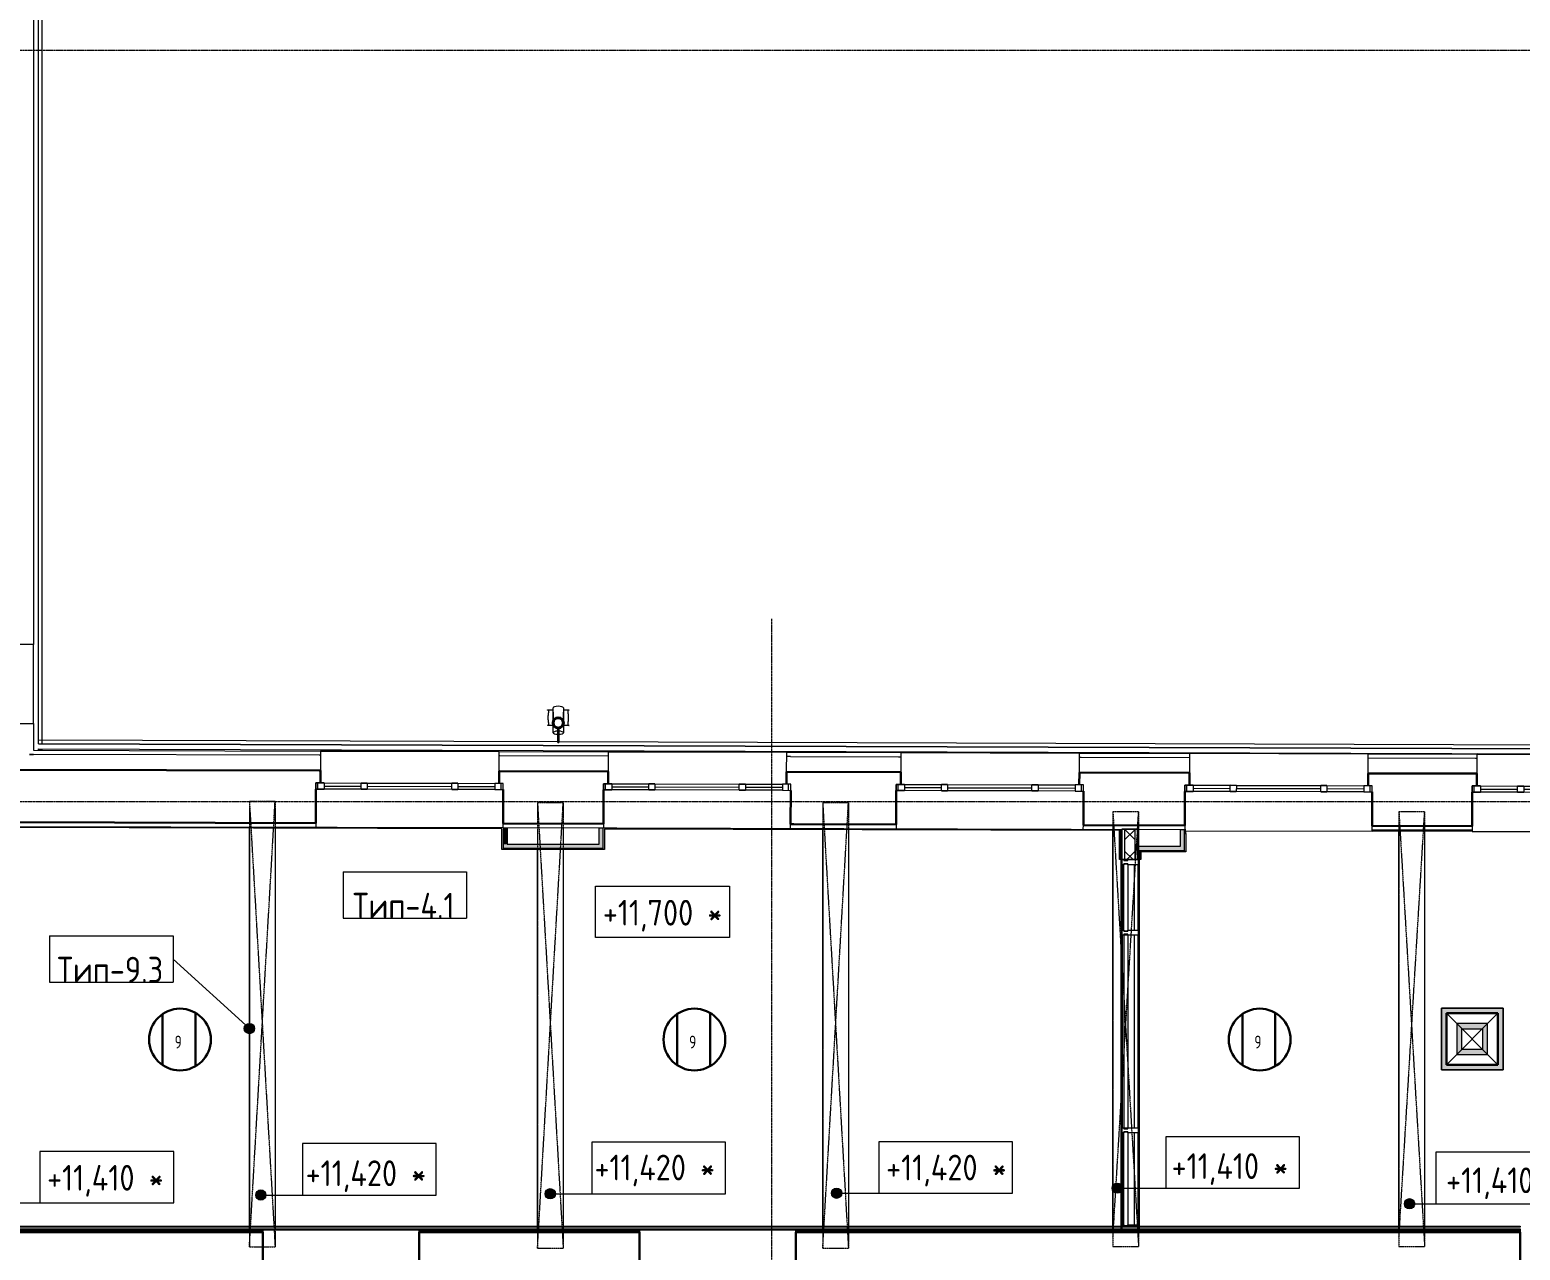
# Model space of a CAD drawing. Header units: millimetres. Extents: x -10438 to 68527, y -5058 to 44223.
# Drawn here: x 10839 to 25324, y 8583 to 20443 of the extents above; entities that cross this region are included whole.
import ezdxf

# ---------------------------------------------------------------- set-up
doc = ezdxf.new("R2010")
doc.units = ezdxf.units.MM
for name, pattern in [('ADSK_Линия сетки', [25, 20, -2.5, 0, -2.5]), ('ADSK_Штрих_ш3 п1_5', [4.5, 3, -1.5]), ('ADSK_Штрихпунктирная 2 точки_ш15 п1_5 п1_5 п1_5', [19.5, 15, -1.5, 0, -1.5, 0, -1.5])]:
    doc.linetypes.add(name, pattern=pattern)
for name, color, linetype, lineweight in [('_ Окна', 7, 'Continuous', 9), ('Аннотация', 7, 'Continuous', 20), ('Витраж', 7, 'Continuous', 9), ('Каркас', 7, 'Continuous', 18), ('Марки', 7, 'Continuous', 20), ('Обобщенные модели', 7, 'Continuous', 18), ('Окна', 7, 'Continuous', 9), ('Оси', 7, 'Continuous', 9), ('Отметки', 7, 'Continuous', 9), ('Панели витража', 7, 'Continuous', 9), ('Потолки', 7, 'Continuous', 9), ('Стены внутренние', 7, 'Continuous', 18), ('Стены наружные', 7, 'Continuous', 18), ('Стены несущие', 7, 'Continuous', 30), ('Стены отделка', 7, 'Continuous', 30), ('Стены штриховка', 7, 'Continuous', 9), ('Узлы', 7, 'Continuous', 18)]:
    doc.layers.add(name, color=color, linetype=linetype, lineweight=lineweight)
doc.layers.add('Линии', color=7, linetype='Continuous', lineweight=9, true_color=0x00a600)
doc.styles.add('GOST Common_2', font='GOST_Common.ttf', dxfattribs={"width": 0.9, "height": 250})
doc.styles.add('GOST Common_4', font='GOST_Common.ttf', dxfattribs={"width": 0.8, "height": 350})
doc.styles.add('GOST Common_B', font='', dxfattribs={"width": 0.9, "height": 250})
doc.styles.get('GOST Common_B').set_extended_font_data('GOST Common', bold=True)

# ---------------------------------------------------------------- blocks, each defined once
blk = doc.blocks.new('Системная панель - Стекло - 40мм-6453914-План потолков 3-го этажа')
at = {"layer": 'Панели витража', "lineweight": 18}
for p, q in [((-327.5, 0), (-327.5, 40)), ((-327.5, 40), (327.5, 40)), ((327.5, 0), (-327.5, 0)), ((327.5, 40), (327.5, 0))]:
    blk.add_line(p, q, dxfattribs=at)
blk = doc.blocks.new('Прямоугольный импост - Импост структурный с накладкой - 160мм-6453677-План потолков 3-го этажа')
at = {"layer": 'Витраж', "lineweight": 18}
for p, q in [((25, 17), (-25, 17)), ((-25, 17), (-25, 0)), ((-25, 0), (-15, 0)), ((-15, 0), (-15, -40)), ((15, 0), (25, 0)), ((15, -40), (15, 0)), ((25, 0), (25, 17)), ((-15, -40), (-25, -40)), ((-25, -40), (-25, -140)), ((-25, -140), (25, -140)), ((25, -40), (15, -40)), ((25, -140), (25, -40))]:
    blk.add_line(p, q, dxfattribs=at)
blk = doc.blocks.new('Системная панель - Стекло - 40мм-6453918-План потолков 3-го этажа')
at = {"layer": 'Панели витража', "lineweight": 18}
for p, q in [((-457.5, 0), (-457.5, 40)), ((-457.5, 40), (457.5, 40)), ((457.5, 0), (-457.5, 0)), ((457.5, 40), (457.5, 0))]:
    blk.add_line(p, q, dxfattribs=at)
blk = doc.blocks.new('Прямоугольный импост - Импост структурный с накладкой - 100мм-5753059-План потолков 3-го этажа')
at = {"layer": 'Витраж'}
for p, q in [((21454, 9724), (21454, 8829)), ((21571, 9724), (21571, 8829))]:
    blk.add_line(p, q, dxfattribs=at)
blk = doc.blocks.new('Прямоугольный импост - Импост структурный с накладкой - 160мм-6453686-План потолков 3-го этажа')
at = {"layer": 'Витраж', "lineweight": 18}
for p, q in [((0, 17), (-50, 17)), ((-50, 17), (-50, 0)), ((-50, 0), (-40, 0)), ((-40, 0), (-40, -40)), ((-10, 0), (0, 0)), ((-10, -40), (-10, 0)), ((0, 0), (0, 17)), ((-40, -40), (-50, -40)), ((-50, -40), (-50, -140)), ((-50, -140), (0, -140)), ((0, -40), (-10, -40)), ((0, -140), (0, -40))]:
    blk.add_line(p, q, dxfattribs=at)
blk = doc.blocks.new('Прямоугольный импост - Импост структурный с накладкой - 160мм-6453803-План потолков 3-го этажа')
at = {"layer": 'Витраж', "lineweight": 18}
for p, q in [((-50, 0), (-50, 17)), ((-50, 17), (0, 17)), ((-40, 0), (-50, 0)), ((-40, -40), (-40, 0)), ((0, 0), (-10, 0)), ((-10, 0), (-10, -40)), ((0, 17), (0, 0)), ((-50, -140), (-50, -40)), ((-50, -40), (-40, -40)), ((0, -140), (-50, -140)), ((-10, -40), (0, -40)), ((0, -40), (0, -140))]:
    blk.add_line(p, q, dxfattribs=at)
blk = doc.blocks.new('Прямоугольный импост - Импост структурный с накладкой - 100мм-5749401-План потолков 3-го этажа')
at = {"layer": 'Витраж'}
for p, q in [((21454, 12329), (21454, 11694)), ((21571, 12329), (21571, 11694))]:
    blk.add_line(p, q, dxfattribs=at)
blk = doc.blocks.new('Прямоугольный импост - Импост структурный с накладкой - 100мм-5753060-План потолков 3-го этажа')
at = {"layer": 'Витраж'}
for p, q in [((21454, 11644), (21454, 9774)), ((21511, 11644), (21471, 11644)), ((21471, 11644), (21471, 9774)), ((21511, 11644), (21511, 9774)), ((21571, 11644), (21571, 9774)), ((21471, 9774), (21511, 9774))]:
    blk.add_line(p, q, dxfattribs=at)
blk = doc.blocks.new('окно трехпол с фрамугой - 1800 и 1820х2300_h___нов_ ок15-V10-План потолков 3-го этажа')
at = {"layer": '_ Окна', "lineweight": 18}
for p, q in [((-910, 75), (-910, 135)), ((-910, 135), (-830, 135)), ((-830, 75), (-910, 75)), ((-830, 135), (-830, 75)), ((-470, 75), (-470, 135)), ((-470, 135), (-410, 135)), ((-410, 75), (-470, 75)), ((-410, 135), (-410, 75)), ((410, 75), (410, 135)), ((410, 135), (470, 135)), ((470, 75), (410, 75)), ((470, 135), (470, 75)), ((830, 135), (830, 75)), ((910, 135), (830, 135)), ((830, 75), (910, 75)), ((910, 75), (910, 135))]:
    blk.add_line(p, q, dxfattribs=at)
at = {"layer": '_ Окна'}
for p, q in [((-890, 75), (-890, 135)), ((-830, 105), (-470, 105)), ((-410, 105), (410, 105)), ((470, 105), (830, 105)), ((890, 75), (890, 135))]:
    blk.add_line(p, q, dxfattribs=at)
at = {"layer": 'Окна'}
for p, q in [((-910, 135), (-910, 75)), ((-830, 135), (-910, 135)), ((-910, 75), (-830, 75)), ((-830, 135), (-470, 135)), ((-470, 75), (-830, 75)), ((-410, 135), (-470, 135)), ((-470, 75), (-410, 75)), ((-410, 135), (410, 135)), ((410, 75), (-410, 75)), ((470, 135), (410, 135)), ((410, 75), (470, 75)), ((470, 135), (830, 135)), ((830, 75), (470, 75)), ((910, 135), (830, 135)), ((830, 75), (910, 75)), ((910, 75), (910, 135))]:
    blk.add_line(p, q, dxfattribs=at)
blk = doc.blocks.new('окно трехпол с фрамугой - 1800 и 1820х2300_h___нов_ ок15-V11-План потолков 3-го этажа')
at = {"layer": '_ Окна', "lineweight": 18}
for p, q in [((-910, 75), (-910, 135)), ((-910, 135), (-830, 135)), ((-830, 75), (-910, 75)), ((-830, 135), (-830, 75)), ((-470, 75), (-470, 135)), ((-470, 135), (-410, 135)), ((-410, 75), (-470, 75)), ((-410, 135), (-410, 75)), ((410, 75), (410, 135)), ((410, 135), (470, 135)), ((470, 75), (410, 75)), ((470, 135), (470, 75)), ((830, 135), (830, 75)), ((910, 135), (830, 135)), ((830, 75), (910, 75)), ((910, 75), (910, 135))]:
    blk.add_line(p, q, dxfattribs=at)
at = {"layer": '_ Окна'}
for p, q in [((-890, 75), (-890, 135)), ((-830, 105), (-470, 105)), ((-410, 105), (410, 105)), ((470, 105), (830, 105)), ((890, 75), (890, 135))]:
    blk.add_line(p, q, dxfattribs=at)
at = {"layer": 'Окна'}
for p, q in [((-910, 135), (-910, 75)), ((-830, 135), (-910, 135)), ((-910, 75), (-830, 75)), ((-830, 135), (-470, 135)), ((-470, 75), (-830, 75)), ((-410, 135), (-470, 135)), ((-470, 75), (-410, 75)), ((-410, 135), (410, 135)), ((410, 75), (-410, 75)), ((470, 135), (410, 135)), ((410, 75), (470, 75)), ((470, 135), (830, 135)), ((830, 75), (470, 75)), ((910, 135), (830, 135)), ((830, 75), (910, 75)), ((910, 75), (910, 135))]:
    blk.add_line(p, q, dxfattribs=at)
blk = doc.blocks.new('окно трехпол с фрамугой - 1800 и 1820х2300_h___нов_ ок15-V12-План потолков 3-го этажа')
at = {"layer": '_ Окна', "lineweight": 18}
for p, q in [((-910, 75), (-910, 135)), ((-910, 135), (-830, 135)), ((-830, 75), (-910, 75)), ((-830, 135), (-830, 75)), ((-470, 75), (-470, 135)), ((-470, 135), (-410, 135)), ((-410, 75), (-470, 75)), ((-410, 135), (-410, 75)), ((410, 75), (410, 135)), ((410, 135), (470, 135)), ((470, 75), (410, 75)), ((470, 135), (470, 75)), ((830, 135), (830, 75)), ((910, 135), (830, 135)), ((830, 75), (910, 75)), ((910, 75), (910, 135))]:
    blk.add_line(p, q, dxfattribs=at)
at = {"layer": '_ Окна'}
for p, q in [((-890, 75), (-890, 135)), ((-830, 105), (-470, 105)), ((-410, 105), (410, 105)), ((470, 105), (830, 105)), ((890, 75), (890, 135))]:
    blk.add_line(p, q, dxfattribs=at)
at = {"layer": 'Окна'}
for p, q in [((-910, 135), (-910, 75)), ((-830, 135), (-910, 135)), ((-910, 75), (-830, 75)), ((-830, 135), (-470, 135)), ((-470, 75), (-830, 75)), ((-410, 135), (-470, 135)), ((-470, 75), (-410, 75)), ((-410, 135), (410, 135)), ((410, 75), (-410, 75)), ((470, 135), (410, 135)), ((410, 75), (470, 75)), ((470, 135), (830, 135)), ((830, 75), (470, 75)), ((910, 135), (830, 135)), ((830, 75), (910, 75)), ((910, 75), (910, 135))]:
    blk.add_line(p, q, dxfattribs=at)
blk = doc.blocks.new('Водосток - Тип 1 _карниз больше 490мм_-V17-План потолков 3-го этажа')
at = {"layer": 'Обобщенные модели', "lineweight": 9}
h = blk.add_hatch(dxfattribs=at)
h.set_pattern_fill('FP_42', color=256, style=0, pattern_type=2)
h.set_pattern_definition([(45, (-15850, -13548.13), (-106.066, 106.066), [])])
h.paths.add_polyline_path([(125, 110), (147, 115), (164, 129), (174, 149), (173, 172), (164, 191), (145, 206), (125, 210), (103, 205), (86, 191), (76, 170), (77, 148), (86, 129), (103, 115), (118, 112)])
at = {"layer": 'Обобщенные модели'}
for p, q in [((75, 185), (75, 306)), ((75, 264), (75, 306)), ((175, 306), (175, 184)), ((175, 306), (175, 264)), ((19, 285), (25, 285)), ((75, 173), (75, 183)), ((75, 64), (75, 147)), ((175, 177), (175, 173)), ((175, 177), (175, 173)), ((175, 147), (175, 64)), ((225, 285), (231, 285)), ((25, 135), (19, 135)), ((75, 64), (75, 106)), ((120, -30), (120, 109)), ((130, 109), (130, -30)), ((175, 106), (175, 64)), ((231, 135), (225, 135)), ((120, -30), (130, -30))]:
    blk.add_line(p, q, dxfattribs=at)
at = {"layer": 'Обобщенные модели', "flags": 128}
for points in [[(75, 264), (75, 258), (75, 252), (75, 247), (75, 242), (75, 236), (75, 231), (75, 226), (75, 221), (75, 216), (75, 212), (75, 207), (75, 203), (75, 199), (75, 195), (75, 191), (75, 188), (75, 184), (75, 181), (75, 178), (75, 175), (75, 173)], [(75, 191), (75, 192), (75, 195), (75, 197), (75, 199), (75, 202), (75, 203), (75, 205), (75, 206), (75, 208), (75, 209), (75, 209), (75, 210), (75, 210)], [(75, 173), (75, 175), (75, 179), (75, 182)], [(75, 106), (75, 112), (75, 118), (75, 123), (75, 128), (75, 134), (75, 139), (75, 144), (75, 147)], [(175, 173), (175, 174), (175, 177), (175, 180), (175, 183), (175, 186), (175, 190), (175, 193), (175, 197), (175, 201), (175, 205), (175, 210), (175, 214), (175, 219), (175, 224), (175, 229), (175, 234), (175, 239), (175, 245), (175, 250), (175, 256), (175, 261), (175, 264)], [(175, 210), (175, 210), (175, 209), (175, 208), (175, 207), (175, 206), (175, 204), (175, 202), (175, 200), (175, 198), (175, 196), (175, 193), (175, 190)], [(175, 146), (175, 141), (175, 136), (175, 131), (175, 125), (175, 120), (175, 114), (175, 109), (175, 106)]]:
    blk.add_lwpolyline(points, dxfattribs=at)
at = {"layer": 'Обобщенные модели'}
for start, end in [(90, 270), (270, 90)]:
    blk.add_arc((125, 160), 52, start, end, dxfattribs=at)
at = {"layer": 'Обобщенные модели', "lineweight": 40}
for start, end in [(90, 270), (270, 90)]:
    blk.add_arc((125, 160), 50, start, end, dxfattribs=at)
at = {"layer": 'Обобщенные модели'}
for centre, major_axis, start_param, end_param in [((125, 306), (-50, 0), 4.712389, 6.283185), ((125, 306), (-50, 0), 4.712389, 6.283185), ((125, 306), (-50, 0), 3.141593, 4.712389), ((125, 306), (-50, 0), 3.141593, 4.712389), ((125, 64), (50, 0), 1.668501, 4.614684), ((125, 64), (50, 0), 1.668501, 4.614684), ((125, 64), (50, 0), 4.805661, 7.758507), ((125, 64), (50, 0), 4.805661, 7.758507)]:
    blk.add_ellipse(centre, major_axis=major_axis, ratio=0.309017, start_param=start_param, end_param=end_param, dxfattribs=at)
for points, knots in [([(19, 135), (21, 135), (25, 136), (29, 139), (31, 142), (32, 145), (32, 147), (32, 149), (32, 152), (32, 154), (32, 156), (32, 159), (32, 161), (31, 164), (31, 167), (31, 170), (30, 173), (30, 176), (29, 179), (29, 182), (29, 186), (28, 190), (28, 196), (27, 205), (27, 215), (28, 224), (28, 230), (29, 234), (29, 238), (29, 241), (30, 244), (30, 247), (31, 250), (31, 253), (31, 256), (32, 259), (32, 261), (32, 264), (32, 266), (32, 268), (32, 271), (32, 273), (32, 275), (31, 278), (29, 281), (25, 284), (21, 285), (19, 285)], [-1, -1, -1, -1, -0.941176, -0.882353, -0.852941, -0.823529, -0.808824, -0.794118, -0.779412, -0.764706, -0.75, -0.735294, -0.720588, -0.705882, -0.691176, -0.676471, -0.661765, -0.647059, -0.632353, -0.617647, -0.602941, -0.588235, -0.558824, -0.529412, -0.470588, -0.441176, -0.411765, -0.397059, -0.382353, -0.367647, -0.352941, -0.338235, -0.323529, -0.308824, -0.294118, -0.279412, -0.264706, -0.25, -0.235294, -0.220588, -0.205882, -0.191176, -0.176471, -0.147059, -0.117647, -0.058824, 0, 0, 0, 0]), ([(19, 285), (22, 285), (29, 285), (39, 285), (48, 285), (56, 285), (61, 285), (65, 285), (68, 285), (71, 285), (73, 285), (74, 285)], [-1, -1, -1, -1, -0.875, -0.75, -0.625, -0.5625, -0.5, -0.46875, -0.4375, -0.40625, -0.375, -0.375, -0.375, -0.375]), ([(175, 285), (175, 285), (176, 285), (179, 285), (182, 285), (185, 285), (189, 285), (194, 285), (202, 285), (211, 285), (221, 285), (228, 285), (231, 285)], [-0.6351853, -0.6351853, -0.6351853, -0.6351853, -0.625, -0.59375, -0.5625, -0.53125, -0.5, -0.4375, -0.375, -0.25, -0.125, 0, 0, 0, 0]), ([(231, 285), (229, 285), (225, 284), (221, 281), (219, 278), (218, 275), (218, 273), (218, 271), (218, 268), (218, 266), (218, 264), (218, 261), (218, 259), (219, 256), (219, 253), (219, 250), (220, 247), (220, 244), (221, 241), (221, 238), (221, 234), (222, 230), (222, 224), (223, 215), (223, 205), (222, 196), (222, 190), (221, 186), (221, 182), (221, 179), (220, 176), (220, 173), (219, 170), (219, 167), (219, 164), (218, 161), (218, 159), (218, 156), (218, 154), (218, 152), (218, 149), (218, 147), (218, 145), (219, 142), (221, 139), (225, 136), (229, 135), (231, 135)], [-1, -1, -1, -1, -0.941176, -0.882353, -0.852941, -0.823529, -0.808824, -0.794118, -0.779412, -0.764706, -0.75, -0.735294, -0.720588, -0.705882, -0.691176, -0.676471, -0.661765, -0.647059, -0.632353, -0.617647, -0.602941, -0.588235, -0.558824, -0.529412, -0.470588, -0.441176, -0.411765, -0.397059, -0.382353, -0.367647, -0.352941, -0.338235, -0.323529, -0.308824, -0.294118, -0.279412, -0.264706, -0.25, -0.235294, -0.220588, -0.205882, -0.191176, -0.176471, -0.147059, -0.117647, -0.058824, 0, 0, 0, 0]), ([(74, 135), (73, 135), (71, 135), (68, 135), (65, 135), (61, 135), (56, 135), (48, 135), (39, 135), (29, 135), (22, 135), (19, 135)], [-0.625, -0.625, -0.625, -0.625, -0.59375, -0.5625, -0.53125, -0.5, -0.4375, -0.375, -0.25, -0.125, 0, 0, 0, 0]), ([(231, 135), (228, 135), (221, 135), (211, 135), (202, 135), (194, 135), (189, 135), (185, 135), (182, 135), (179, 135), (176, 135), (175, 135), (175, 135)], [-1, -1, -1, -1, -0.875, -0.75, -0.625, -0.5625, -0.5, -0.46875, -0.4375, -0.40625, -0.375, -0.3648147, -0.3648147, -0.3648147, -0.3648147])]:
    blk.add_open_spline(points, degree=3, knots=knots, dxfattribs=at)
blk = doc.blocks.new('Высотные отметки - Рамка-12095-План потолков 3-го этажа')
at = {"layer": 'Аннотация'}
for p, q in [((-6.5, 0), (-6.5, 5)), ((-6.5, 5), (6.5, 5)), ((6.5, 5), (6.5, 0)), ((6.5, 0), (-6.5, 0))]:
    blk.add_line(p, q, dxfattribs=at)
blk = doc.blocks.new('ADSK_Марка_Потолок - ADSK_Марка и Смещение от уровня-155896-План потолков 3-го этажа')
at = {"layer": 'Марки'}
for p, q in [((-6, 4.5), (-6, 0)), ((-6, 4.5), (6, 4.5)), ((6, 4.5), (6, 0)), ((-6, 0), (6, 0))]:
    blk.add_line(p, q, dxfattribs=at)

msp = doc.modelspace()

# ---------------------------------------------------------------- hatches: boundary and pattern name
at = {"layer": 'Марки'}
h = msp.add_hatch(color=256, dxfattribs=at)
edge = h.paths.add_edge_path()
edge.add_arc((12973.248, 10737.035), 50, 0, 360)
at = {"layer": 'Отметки'}
h = msp.add_hatch(color=256, dxfattribs=at)
edge = h.paths.add_edge_path()
edge.add_arc((13084.476, 9119.641), 50, 0, 360)
h = msp.add_hatch(color=256, dxfattribs=at)
edge = h.paths.add_edge_path()
edge.add_arc((15897.302, 9131.871), 50, 0, 360)
h = msp.add_hatch(color=256, dxfattribs=at)
edge = h.paths.add_edge_path()
edge.add_arc((18680.673, 9136.686), 50, 0, 360)
h = msp.add_hatch(color=256, dxfattribs=at)
edge = h.paths.add_edge_path()
edge.add_arc((21407.137, 9186.125), 50, 0, 360)
h = msp.add_hatch(color=256, dxfattribs=at)
edge = h.paths.add_edge_path()
edge.add_arc((24248.935, 9034.506), 50, 0, 360)
at = {"layer": 'Стены внутренние'}
for points in [[(15478.002, 12528.238), (15478.002, 12687.896), (15438.002, 12687.896), (15438.002, 12528.238)], [(16412.989, 12488.238), (16412.798, 12687.134), (16372.989, 12687.134), (16372.989, 12488.238)], [(22062.983, 12468.238), (22062.787, 12672.261), (22022.983, 12672.257), (22022.983, 12468.238)], [(15572.848, 12488.238), (16372.989, 12488.238), (16372.989, 12528.238), (15438.002, 12528.238), (15438.002, 12488.238)], [(21615.383, 12468.238), (22022.983, 12468.238), (22022.983, 12508.238), (21604.376, 12508.238), (21604.376, 12468.238), (21611.376, 12468.238)]]:
    msp.add_hatch(color=256, dxfattribs=at).paths.add_polyline_path(points)
at = {"layer": 'Стены внутренние', "lineweight": 9}
h = msp.add_hatch(dxfattribs=at)
h.set_pattern_fill('FP_3', color=256, style=0, pattern_type=2)
h.set_pattern_definition([(45, (0, 0), (-106.066, 106.066), []), (135, (0, 0), (-106.066, -106.066), [])])
h.paths.add_polyline_path([(21511.376, 12379.027), (21579.376, 12379.027), (21579.376, 12673.533), (21479.376, 12673.797), (21479.376, 12379.027)])
at = {"layer": 'Узлы', "true_color": 0x939393}
h = msp.add_hatch(color=252, dxfattribs=at)
h.paths.add_polyline_path([(24607.603, 10335.258), (25157.603, 10335.258), (25157.603, 10935.258), (24557.603, 10935.258), (24557.603, 10335.258)])
h.paths.add_polyline_path([(24968.395, 10385.258), (24607.603, 10385.258), (24607.603, 10885.258), (25107.603, 10885.258), (25107.603, 10385.258)])
h.paths.add_polyline_path([(24957.603, 10485.258), (25007.603, 10485.258), (25007.603, 10785.258), (24707.603, 10785.258), (24707.603, 10485.258), (24757.603, 10485.258)])
h.paths.add_polyline_path([(24957.603, 10535.258), (24757.603, 10535.258), (24757.603, 10735.258), (24957.603, 10735.258)])

# ---------------------------------------------------------------- linework, layer by layer
at = {"layer": 'Каркас', "color": 8, "linetype": 'ADSK_Штрих_ш3 п1_5', "lineweight": 9, "true_color": 0x808080}
for p, q in [((12973.248, 12684.19), (12973.248, 8818.238)), ((13223.248, 12683.532), (13223.248, 8818.238)), ((15773.248, 12688.819), (15773.248, 12528.238)), ((16023.248, 12688.161), (16023.248, 12528.238)), ((18545.383, 12669.521), (18545.383, 8818.238)), ((18795.383, 12668.863), (18795.383, 8818.238)), ((21365.383, 12662.097), (21365.383, 8818.238)), ((21615.383, 12673.439), (21615.383, 12508.238)), ((24145.383, 12654.778), (24145.383, 8818.238)), ((24395.383, 12654.12), (24395.383, 8818.238)), ((15773.248, 12476.238), (15773.248, 8818.238)), ((16023.248, 12476.238), (16023.248, 8818.238)), ((12973.248, 8808.238), (12973.248, 8790.179)), ((13223.248, 8808.238), (13223.248, 8790.238)), ((15773.248, 8808.238), (15773.248, 8790.238)), ((16023.248, 8808.238), (16023.248, 8790.238)), ((18545.383, 8808.238), (18545.383, 8790.012)), ((18795.383, 8808.238), (18795.383, 8790.238)), ((21365.383, 8808.238), (21365.383, 8790.238)), ((24145.383, 8808.238), (24145.383, 8790.238)), ((24395.383, 8808.238), (24395.383, 8790.238))]:
    msp.add_line(p, q, dxfattribs=at)
at = {"layer": 'Линии', "color": 7, "linetype": 'ADSK_Штрихпунктирная 2 точки_ш15 п1_5 п1_5 п1_5'}
for p, q in [((12973.248, 12945), (13223.248, 8615.209)), ((12973.248, 8615.209), (13223.248, 12945)), ((13223.248, 12945), (12973.248, 12945)), ((12973.248, 12945), (12973.248, 8615.209)), ((13223.248, 12945), (13223.248, 8615.209)), ((15773.248, 12931.358), (16023.248, 8601.567)), ((15773.248, 8601.567), (16023.248, 12931.358)), ((16023.248, 12931.358), (15773.248, 12931.358)), ((15773.248, 12931.358), (15773.248, 8601.567)), ((16023.248, 12931.358), (16023.248, 8601.567)), ((18545.383, 12931.358), (18795.383, 8601.567)), ((18545.383, 8601.567), (18795.383, 12931.358)), ((18795.383, 12931.358), (18545.383, 12931.358)), ((18545.383, 12931.358), (18545.383, 8601.567)), ((18795.383, 12931.358), (18795.383, 8601.567)), ((21365.383, 12841.894), (21615.017, 8617.642)), ((21615.383, 12841.894), (21365.383, 12841.894)), ((21365.383, 12841.894), (21365.383, 8617.642)), ((21365.837, 8709.422), (21615.383, 12841.894)), ((21615.383, 12841.894), (21615.383, 8617.642)), ((24145.383, 12841.894), (24395.017, 8617.642)), ((24395.383, 12841.894), (24145.383, 12841.894)), ((24145.383, 12841.894), (24145.383, 8617.642)), ((24145.837, 8709.422), (24395.383, 12841.894)), ((24395.383, 12841.894), (24395.383, 8617.642)), ((12973.248, 8615.209), (13223.248, 8615.209)), ((15773.248, 8601.567), (16023.248, 8601.567)), ((18545.383, 8601.567), (18795.383, 8601.567)), ((21365.383, 8617.642), (21615.383, 8617.642)), ((24145.383, 8617.642), (24395.383, 8617.642))]:
    msp.add_line(p, q, dxfattribs=at)
at = {"layer": 'Линии', "color": 5, "lineweight": 30, "true_color": 0x0000ff}
for p, q in [((12130.003, 10878.945), (12130.003, 10382.564)), ((12450.003, 10371.802), (12450.003, 10889.706)), ((17130.003, 10878.945), (17130.003, 10382.564)), ((17450.003, 10371.802), (17450.003, 10889.706)), ((22623.786, 10878.945), (22623.786, 10382.564)), ((22943.786, 10371.802), (22943.786, 10889.706)), ((25107.603, 10885.258), (24607.603, 10885.258)), ((24607.603, 10885.258), (24607.603, 10385.258)), ((25107.603, 10385.258), (25107.603, 10885.258)), ((24607.603, 10385.258), (25107.603, 10385.258))]:
    msp.add_line(p, q, dxfattribs=at)
at = {"layer": 'Линии', "color": 7, "lineweight": 18}
for p, q in [((24557.603, 10935.258), (25157.603, 10935.258)), ((24557.603, 10335.258), (24557.603, 10935.258)), ((24607.603, 10885.258), (25107.603, 10385.258)), ((25107.603, 10885.258), (24607.603, 10385.258)), ((25157.603, 10935.258), (25157.603, 10335.258)), ((25157.603, 10335.258), (24557.603, 10335.258))]:
    msp.add_line(p, q, dxfattribs=at)
at = {"layer": 'Линии', "color": 7}
for p, q in [((25157.603, 10935.258), (24557.603, 10935.258)), ((24557.603, 10935.258), (24557.603, 10335.258)), ((24607.603, 10385.258), (24607.603, 10885.258)), ((24607.603, 10885.258), (25107.603, 10885.258)), ((25107.603, 10885.258), (25107.603, 10385.258)), ((25157.603, 10335.258), (25157.603, 10935.258)), ((24707.603, 10785.258), (24707.603, 10485.258)), ((25007.603, 10785.258), (24707.603, 10785.258)), ((24757.603, 10735.258), (24957.603, 10735.258)), ((24757.603, 10535.258), (24757.603, 10735.258)), ((24957.603, 10735.258), (24957.603, 10535.258)), ((25007.603, 10485.258), (25007.603, 10785.258)), ((24707.603, 10485.258), (25007.603, 10485.258)), ((24957.603, 10535.258), (24757.603, 10535.258)), ((24557.603, 10335.258), (25157.603, 10335.258)), ((25107.603, 10385.258), (24607.603, 10385.258))]:
    msp.add_line(p, q, dxfattribs=at)
at = {"layer": 'Линии', "color": 5, "lineweight": 30, "true_color": 0x0000ff}
for centre in [(12298.531, 10630.754), (17298.531, 10630.754), (22792.313, 10630.754)]:
    msp.add_circle(centre, 300, dxfattribs=at)
at = {"layer": 'Марки'}
msp.add_line((12973.248, 10737.035), (12230.713, 11412.576), dxfattribs=at)
msp.add_circle((12973.248, 10737.035), 50, dxfattribs=at)
at = {"layer": 'Оси', "linetype": 'ADSK_Линия сетки'}
for p, q in [((-9638.275, 20245), (56004.853, 20245)), ((18049.565, -4258.205), (18049.565, 14717.605)), ((-9638.275, 12945), (56004.853, 12945))]:
    msp.add_line(p, q, dxfattribs=at)
at = {"layer": 'Отметки', "lineweight": 20}
for p, q in [((15897.302, 9131.871), (16482.227, 9131.871)), ((16482.227, 9131.871), (16951.386, 9131.871)), ((18680.673, 9136.686), (19322.678, 9136.686)), ((19322.678, 9136.686), (19741.239, 9136.686)), ((21407.137, 9186.125), (22270.75, 9186.125)), ((22270.75, 9186.125), (22530.363, 9186.125)), ((10271.394, 9044.099), (11014.736, 9044.099)), ((11014.736, 9044.099), (11587.476, 9044.099)), ((13084.476, 9119.641), (13681.587, 9119.641)), ((13681.587, 9119.641), (14138.56, 9119.641)), ((24248.935, 9034.506), (24662.197, 9034.506)), ((24662.197, 9034.506), (25154.933, 9034.506))]:
    msp.add_line(p, q, dxfattribs=at)
at = {"layer": 'Отметки'}
for centre in [(13084.476, 9119.641), (15897.302, 9131.871), (18680.673, 9136.686), (21407.137, 9186.125), (24248.935, 9034.506)]:
    msp.add_circle(centre, 50, dxfattribs=at)
at = {"layer": 'Потолки'}
for p, q in [((12973.248, 8818.238), (12973.248, 12684.19)), ((13223.248, 12683.532), (13223.248, 8818.238)), ((18545.383, 8818.238), (18545.383, 12669.521)), ((18795.383, 12668.863), (18795.383, 8818.238)), ((21365.383, 8818.238), (21365.383, 12662.097)), ((21611.376, 12671.028), (21615.383, 12671.028)), ((21615.383, 12671.028), (21615.383, 12508.238)), ((24145.383, 8818.238), (24145.383, 12654.778)), ((24395.383, 12654.12), (24395.383, 8818.238)), ((15773.248, 8818.238), (15773.248, 12476.238)), ((16023.248, 12476.238), (16023.248, 8818.238)), ((12973.248, 8790.179), (12973.248, 8808.238)), ((13223.248, 8808.238), (13223.248, 8790.238)), ((15773.248, 8790.238), (15773.248, 8808.238)), ((16023.248, 8808.238), (16023.248, 8790.238)), ((18545.383, 8790.012), (18545.383, 8808.238)), ((18795.383, 8808.238), (18795.383, 8790.238)), ((21365.383, 8790.238), (21365.383, 8808.238)), ((24145.383, 8790.238), (24145.383, 8808.238)), ((24395.383, 8808.238), (24395.383, 8790.238))]:
    msp.add_line(p, q, dxfattribs=at)
at = {"layer": 'Стены внутренние'}
for p, q in [((21604.376, 12671.028), (21611.376, 12671.028)), ((21611.376, 12508.238), (21611.376, 12671.028)), ((22064.086, 12672.257), (22074.983, 12672.229)), ((21611.376, 11694.027), (21611.376, 12329.027)), ((21611.376, 9774.027), (21611.376, 11644.027)), ((21611.376, 8829.027), (21611.376, 9724.027))]:
    msp.add_line(p, q, dxfattribs=at)
at = {"layer": 'Стены наружные'}
for p, q in [((10960, 13505.467), (10960, 20867.525)), ((10925, 13505.585), (10925, 20832.525)), ((10875, 13701), (10875, 14471)), ((15970.19, 13523.611), (10925, 13540.724)), ((10925, 13505.724), (29812.197, 13441.66)), ((37851.748, 13414.45), (10925, 13505.585)), ((37816.932, 13449.509), (15979.83, 13523.579)), ((10925, 13441.585), (10925, 13455.585)), ((10925, 13455.585), (28213.808, 13397.07)), ((10960, 13442.039), (10925, 13442.039)), ((10960, 13442.039), (10960, 13455.531)), ((15400.06, 13429.804), (13665.066, 13434.371)), ((13665.105, 13435.371), (13665.102, 13434.371)), ((13665.102, 13434.371), (15400.06, 13429.804)), ((15400.063, 13430.804), (13665.105, 13435.371)), ((15400.063, 13430.804), (15400.06, 13429.804)), ((18195.047, 13422.446), (16460.053, 13427.013)), ((16463.911, 13428.003), (16463.908, 13427.003)), ((16463.908, 13427.003), (18195.047, 13422.445)), ((18195.655, 13423.444), (16463.911, 13428.003)), ((18195.655, 13423.444), (18195.652, 13422.444)), ((19305.046, 13420.523), (19305.044, 13419.523)), ((21040.038, 13414.956), (19305.044, 13419.523)), ((19305.044, 13419.523), (21040.038, 13414.956)), ((21040.04, 13415.956), (19305.046, 13420.523)), ((21040.04, 13415.956), (21040.038, 13414.956)), ((22110.037, 13413.139), (22110.034, 13412.139)), ((23845.03, 13408.571), (22110.037, 13413.139)), ((23846.028, 13407.569), (22111.034, 13412.136)), ((22111.034, 13412.136), (23845.028, 13407.571)), ((23845.03, 13408.571), (23845.028, 13407.571)), ((26639.018, 13400.216), (24904.024, 13404.783)), ((24905.027, 13405.781), (24905.024, 13404.781)), ((24905.024, 13404.781), (26639.018, 13400.216)), ((26640.021, 13401.213), (24905.027, 13405.781)), ((22074.983, 12632.228), (22074.983, 12660.229)), ((22074.983, 12660.229), (23884.048, 12655.466)), ((24857.045, 12652.904), (26665.973, 12648.142)), ((21442.376, 12379.027), (21442.376, 8818.238)), ((21623.376, 8818.238), (21623.376, 12379.027)), ((21442.376, 8808.279), (21442.376, 8790.475)), ((21454.376, 8790.475), (21442.376, 8790.475)), ((21623.376, 8790.475), (21611.376, 8790.475)), ((21623.376, 8790.475), (21623.376, 8808.238))]:
    msp.add_line(p, q, dxfattribs=at)
at = {"layer": 'Стены несущие'}
for p, q in [((10685, 13252.216), (13650.566, 13244.409)), ((13650.566, 13244.409), (10685, 13252.216)), ((13650.566, 13244.409), (13664.566, 13244.372)), ((13664.566, 13244.372), (13664.25, 13124.372)), ((15399.244, 13119.805), (15399.56, 13239.804)), ((15399.56, 13239.804), (15405.56, 13239.789)), ((16459.553, 13237.014), (15405.56, 13239.789)), ((16459.553, 13237.014), (16459.237, 13117.014)), ((18194.231, 13112.447), (18194.547, 13232.446)), ((19304.543, 13229.524), (18194.547, 13232.446)), ((19304.543, 13229.524), (19304.227, 13109.524)), ((21039.221, 13104.957), (21039.537, 13224.956)), ((22110.534, 13222.137), (21039.537, 13224.956)), ((22110.534, 13222.137), (22110.218, 13102.137)), ((23845.212, 13097.57), (23845.528, 13217.569)), ((24903.524, 13214.784), (23845.528, 13217.569)), ((24903.524, 13214.784), (24903.208, 13094.784)), ((13619.092, 13064.491), (13618.224, 12734.492)), ((15438.217, 12729.701), (15439.086, 13059.7)), ((16414.08, 13057.133), (16413.211, 12727.134)), ((18233.204, 12722.343), (18234.073, 13052.342)), ((19259.07, 13049.643), (19258.201, 12719.644)), ((21078.195, 12714.853), (21079.063, 13044.852)), ((22065.06, 13042.256), (22064.191, 12712.257)), ((23884.185, 12707.466), (23885.054, 13037.465)), ((24858.05, 13034.903), (24857.182, 12704.904)), ((13618.224, 12734.492), (10685, 12742.214)), ((10685, 12742.214), (13618.224, 12734.492)), ((16413.211, 12727.134), (15438.217, 12729.701)), ((15438.217, 12729.701), (16413.211, 12727.134)), ((18264.204, 12722.261), (18233.204, 12722.343)), ((19258.201, 12719.644), (18264.204, 12722.261)), ((18264.204, 12722.261), (19258.201, 12719.644)), ((22064.191, 12712.257), (21078.195, 12714.853)), ((21078.195, 12714.853), (22064.191, 12712.257)), ((24857.182, 12704.904), (23884.185, 12707.466)), ((23884.185, 12707.466), (24857.182, 12704.904)), ((13103, 8758.238), (7540.924, 8758.238)), ((13103, 8758.238), (13103, 8318.238)), ((14623, 8318.238), (14623, 8758.238)), ((14623, 8758.238), (16764, 8758.238)), ((16764, 8758.238), (16764, 8318.238)), ((18284, 8318.238), (18284, 8758.238)), ((18284, 8758.238), (25324, 8758.238)), ((25324, 8758.238), (25324, 8318.238))]:
    msp.add_line(p, q, dxfattribs=at)
at = {"layer": 'Стены отделка', "lineweight": 9}
for p, q in [((10875, 20782.525), (10875, 14471)), ((10875, 14471), (10685, 14471)), ((10685, 13701), (10875, 13701)), ((10875, 13701), (10875, 13441.716)), ((10875, 13401.822), (10835, 13401.822)), ((10835, 13401.822), (10875, 13401.716)), ((10875, 13441.716), (13665.066, 13434.371)), ((13664.961, 13394.371), (13650.961, 13394.408)), ((13665.066, 13434.371), (13664.566, 13244.372)), ((15399.56, 13239.804), (15399.955, 13389.804)), ((15399.955, 13389.804), (15400.06, 13429.804)), ((15399.955, 13389.804), (15405.955, 13389.788)), ((15400.06, 13429.804), (16460.053, 13427.013)), ((16459.948, 13387.013), (16459.553, 13237.014)), ((16460.053, 13427.013), (16459.948, 13387.013)), ((18194.547, 13232.446), (18195.047, 13422.446)), ((18230.942, 13382.351), (18194.942, 13382.446)), ((18195.047, 13422.446), (18231.047, 13422.351)), ((18231.047, 13422.351), (19305.044, 13419.523)), ((19280.938, 13379.587), (19304.938, 13379.524)), ((19304.938, 13379.524), (19304.543, 13229.524)), ((19305.044, 13419.523), (19304.938, 13379.524)), ((21039.537, 13224.956), (21039.932, 13374.956)), ((21039.932, 13374.956), (21040.038, 13414.956)), ((21039.932, 13374.956), (21055.932, 13374.914)), ((21040.038, 13414.956), (22111.034, 13412.136)), ((22105.929, 13372.15), (22110.929, 13372.136)), ((22110.929, 13372.136), (22110.534, 13222.137)), ((22111.034, 13412.136), (22110.929, 13372.136)), ((22110.929, 13372.136), (22110.929, 13372.136)), ((23845.528, 13217.569), (23845.923, 13367.569)), ((23845.923, 13367.569), (23846.028, 13407.569)), ((23846.028, 13407.569), (24904.024, 13404.783)), ((24890.919, 13364.818), (24903.919, 13364.784)), ((24903.919, 13364.784), (24903.524, 13214.784)), ((24904.024, 13404.783), (24903.919, 13364.784)), ((13650.566, 13244.409), (13650.566, 13244.409)), ((19304.543, 13229.524), (19304.543, 13229.524)), ((10596.548, 12702.447), (15438.002, 12689.701)), ((15426.002, 12677.733), (10596.616, 12690.447)), ((13618.224, 12734.492), (13618.118, 12694.492)), ((15426.002, 12478.238), (15426.002, 12677.733)), ((15438.002, 12689.701), (15438.002, 12488.238)), ((15438.002, 12687.896), (15478.002, 12687.896)), ((15438.112, 12689.701), (15438.217, 12729.701)), ((15438.112, 12689.701), (22064.086, 12672.257)), ((15478.002, 12687.896), (15478.002, 12528.238)), ((16372.989, 12528.238), (16372.989, 12687.896)), ((16372.989, 12687.896), (16412.989, 12687.896)), ((16412.989, 12488.238), (16412.989, 12687.896)), ((16413.211, 12727.134), (16413.105, 12687.134)), ((21429.376, 12661.928), (16424.989, 12675.103)), ((16424.989, 12675.103), (16424.989, 12478.238)), ((18233.099, 12682.343), (18233.204, 12722.343)), ((18233.204, 12722.343), (18264.204, 12722.261)), ((19258.201, 12719.644), (19258.096, 12679.644)), ((21078.089, 12674.853), (21078.195, 12714.853)), ((21429.376, 12379.027), (21429.376, 12661.928)), ((21442.376, 12661.894), (21439.376, 12661.902)), ((21439.376, 12661.902), (21439.376, 12379.027)), ((21442.376, 12379.027), (21442.376, 12661.894)), ((21454.376, 12379.027), (21454.376, 12677.026)), ((21454.376, 12677.026), (21604.376, 12677.026)), ((21604.376, 12677.026), (21604.376, 12508.238)), ((22022.983, 12508.238), (22022.983, 12673.067)), ((22022.983, 12673.067), (22062.983, 12673.067)), ((22062.983, 12468.238), (22062.983, 12673.067)), ((22064.191, 12712.257), (22063.981, 12632.257)), ((22063.981, 12632.257), (22074.983, 12632.228)), ((22074.983, 12632.228), (22074.983, 12458.238)), ((23884.048, 12655.466), (23884.185, 12707.466)), ((24857.045, 12652.904), (23884.048, 12655.466)), ((24857.182, 12704.904), (24857.045, 12652.904)), ((16422.989, 12476.238), (15428.002, 12476.238)), ((16412.989, 12488.238), (15438.002, 12488.238)), ((15478.002, 12528.238), (16372.989, 12528.238)), ((21604.376, 12508.238), (22022.983, 12508.238)), ((21604.376, 12468.238), (21604.376, 12379.027)), ((21604.376, 12468.238), (22062.983, 12468.238)), ((21611.376, 12379.027), (21611.376, 12468.238)), ((21439.376, 12379.027), (21429.376, 12379.027)), ((21604.376, 12379.027), (21442.376, 12379.027)), ((21623.376, 12379.027), (21611.376, 12379.027)), ((21623.376, 12456.238), (21623.376, 12379.027)), ((21626.376, 12456.238), (21623.376, 12456.238)), ((21626.376, 12379.027), (21626.376, 12456.238)), ((21636.376, 12379.027), (21626.376, 12379.027)), ((21636.376, 12456.238), (21636.376, 12379.027)), ((22072.983, 12456.238), (21636.376, 12456.238)), ((8365.184, 8818.238), (18174, 8818.238)), ((25324, 8808.238), (8365.184, 8808.238)), ((8365.184, 8790.238), (18174, 8790.238)), ((13103, 8778.238), (13103, 8758.238)), ((14623, 8778.238), (13103, 8778.238)), ((14623, 8758.238), (14623, 8778.238)), ((16764, 8778.238), (16764, 8758.238)), ((18284, 8778.238), (16764, 8778.238)), ((18174, 8818.238), (25324, 8818.238)), ((18174, 8790.238), (25324, 8790.238)), ((18284, 8758.238), (18284, 8778.238)), ((25324, 8818.238), (25324, 8808.238)), ((25324, 8790.238), (25324, 8758.238))]:
    msp.add_line(p, q, dxfattribs=at)
at = {"layer": 'Стены штриховка'}
for p, q in [((13650.961, 13394.408), (10875, 13401.716)), ((15405.955, 13389.788), (16459.948, 13387.013)), ((18230.942, 13382.351), (19280.938, 13379.587)), ((19280.938, 13379.587), (19280.938, 13379.587)), ((21055.932, 13374.914), (21055.932, 13374.914)), ((21055.932, 13374.914), (22105.929, 13372.15)), ((23845.923, 13367.569), (24890.919, 13364.818)), ((15428.002, 12679.728), (10596.616, 12692.447)), ((15428.002, 12476.238), (15428.002, 12679.728)), ((21429.376, 12663.928), (16422.989, 12677.108)), ((16422.989, 12677.108), (16422.989, 12476.238)), ((21429.376, 12673.928), (21429.376, 12661.928)), ((21439.376, 12673.902), (21439.376, 12661.902)), ((21444.376, 12663.889), (21439.376, 12663.902)), ((21444.376, 12379.027), (21444.376, 12663.889)), ((21479.376, 12677.026), (21479.376, 12379.027)), ((21579.376, 12677.026), (21579.376, 12379.027)), ((22072.983, 12632.234), (22072.983, 12456.238)), ((24857.05, 12654.904), (23884.053, 12657.466)), ((24857.076, 12664.904), (23884.08, 12667.466)), ((16424.989, 12478.238), (15426.002, 12478.238)), ((15426.002, 12476.238), (15426.002, 12478.238)), ((15428.002, 12476.238), (15426.002, 12476.238)), ((16424.989, 12476.238), (16422.989, 12476.238)), ((16424.989, 12478.238), (16424.989, 12476.238)), ((21604.376, 12468.238), (21604.376, 12508.238)), ((21621.376, 12379.027), (21621.376, 12458.238)), ((21626.376, 12458.238), (21621.376, 12458.238)), ((21626.376, 12468.238), (21626.376, 12456.238)), ((21636.376, 12468.238), (21636.376, 12456.238)), ((22074.983, 12458.238), (21636.376, 12458.238)), ((22074.983, 12458.238), (22074.983, 12456.238)), ((22074.983, 12456.238), (22072.983, 12456.238)), ((8365.184, 8788.238), (25324, 8788.238)), ((8365.184, 8778.238), (13103, 8778.238)), ((14623, 8778.238), (16764, 8778.238)), ((18284, 8778.238), (25324, 8778.238))]:
    msp.add_line(p, q, dxfattribs=at)

# ---------------------------------------------------------------- block references
at = {"layer": 'Витраж', "rotation": 89.99999999999987}
msp.add_blockref('Прямоугольный импост - Импост структурный с накладкой - 160мм-6453803-План потолков 3-го этажа', (21471.376, 12379.027), dxfattribs=at)
at = {"layer": 'Витраж'}
for name in ['Прямоугольный импост - Импост структурный с накладкой - 100мм-5749401-План потолков 3-го этажа', 'Прямоугольный импост - Импост структурный с накладкой - 100мм-5753060-План потолков 3-го этажа', 'Прямоугольный импост - Импост структурный с накладкой - 100мм-5753059-План потолков 3-го этажа']:
    msp.add_blockref(name, (0, 0), dxfattribs=at)
at = {"layer": 'Витраж', "extrusion": (0, 0, -1), "rotation": 270.0000000000001}
for name, p in [('Прямоугольный импост - Импост структурный с накладкой - 160мм-6453677-План потолков 3-го этажа', (-21471.376, 11669.027)), ('Прямоугольный импост - Импост структурный с накладкой - 160мм-6453677-План потолков 3-го этажа', (-21471.376, 9749.027)), ('Прямоугольный импост - Импост структурный с накладкой - 160мм-6453686-План потолков 3-го этажа', (-21471.376, 8779.027))]:
    msp.add_blockref(name, p, dxfattribs=at)
at = {"layer": 'Марки', "xscale": 99.99999999999993, "yscale": 99.99999999999993, "zscale": 99.99999999999993}
for p in [(14483.038, 11809.206), (11630.713, 11187.576)]:
    msp.add_blockref('ADSK_Марка_Потолок - ADSK_Марка и Смещение от уровня-155896-План потолков 3-го этажа', p, dxfattribs=at)
at = {"layer": 'Обобщенные модели'}
msp.add_blockref('Водосток - Тип 1 _карниз больше 490мм_-V17-План потолков 3-го этажа', (15850, 13548.131), dxfattribs=at)
at = {"layer": 'Окна', "rotation": 359.8491625167525}
for name, p in [('окно трехпол с фрамугой - 1800 и 1820х2300_h___нов_ ок15-V10-План потолков 3-го этажа', (14528.892, 12987.096)), ('окно трехпол с фрамугой - 1800 и 1820х2300_h___нов_ ок15-V11-План потолков 3-го этажа', (17323.879, 12979.737)), ('окно трехпол с фрамугой - 1800 и 1820х2300_h___нов_ ок15-V10-План потолков 3-го этажа', (20168.869, 12972.248)), ('окно трехпол с фрамугой - 1800 и 1820х2300_h___нов_ ок15-V12-План потолков 3-го этажа', (22974.859, 12964.861)), ('окно трехпол с фрамугой - 1800 и 1820х2300_h___нов_ ок15-V10-План потолков 3-го этажа', (25767.85, 12957.508))]:
    msp.add_blockref(name, p, dxfattribs=at)
at = {"layer": 'Отметки', "lineweight": 20, "xscale": 99.99999999999993, "yscale": 99.99999999999993, "zscale": 99.99999999999993}
msp.add_blockref('Высотные отметки - Рамка-12095-План потолков 3-го этажа', (16987.885, 11622.577), dxfattribs=at)
at = {"layer": 'Отметки', "lineweight": 20, "extrusion": (0, 0, -1), "xscale": 99.99999999999993, "yscale": 99.99999999999993, "zscale": 99.99999999999993}
for p in [(-14138.56, 9119.641), (-16951.386, 9131.871), (-19741.239, 9136.686), (-22530.363, 9186.125), (-11587.476, 9044.099), (-25154.933, 9034.506)]:
    msp.add_blockref('Высотные отметки - Рамка-12095-План потолков 3-го этажа', p, dxfattribs=at)
at = {"layer": 'Панели витража', "rotation": 269.9999999999998}
for name, p in [('Системная панель - Стекло - 40мм-6453914-План потолков 3-го этажа', (21471.376, 12011.527)), ('Системная панель - Стекло - 40мм-6453918-План потолков 3-го этажа', (21471.376, 9276.527))]:
    msp.add_blockref(name, p, dxfattribs=at)

# ---------------------------------------------------------------- texts
at = {"layer": 'Аннотация', "lineweight": 9, "char_height": 125, "width": 175.5, "attachment_point": 5, "line_spacing_factor": 1.022766, "style": 'GOST Common_4'}
for insert in [(12281.354, 10605.995), (17281.354, 10605.995), (22775.137, 10605.995)]:
    msp.add_mtext('\\pt180,360,540,720,900,1080,1260,1440,1620,1800,1980,2160,2340,2520,2700,2880,3060,3240,3420,3600,3780,3960,4140,4320,4500,4680,4860,5040,5220,5400,5580,5760;9 ', dxfattribs=dict(at, insert=insert))
at = {"layer": 'Марки', "lineweight": 9, "char_height": 250, "attachment_point": 5, "line_spacing_factor": 1.022766, "style": 'GOST Common_B'}
for s, insert, width in [('\\pt1143,2286,3429,4572,5715,6858,8001,9144,10287,11430,12573,13716,14859,16002,17145,18288,19431,20574,21717,22860,24003,25146,26289,27432,28575,29718,30861,32004,33147,34290,35433,36576;Тип-4.1', (14472.858, 11931.361), 1047.6), ('\\pt1143,2286,3429,4572,5715,6858,8001,9144,10287,11430,12573,13716,14859,16002,17145,18288,19431,20574,21717,22860,24003,25146,26289,27432,28575,29718,30861,32004,33147,34290,35433,36576;Тип-9.3', (11620.532, 11309.732), 1065.6)]:
    msp.add_mtext(s, dxfattribs=dict(at, insert=insert, width=width))
at = {"layer": 'Отметки', "lineweight": 20, "char_height": 250, "attachment_point": 1, "line_spacing_factor": 1.022761, "style": 'GOST Common_2'}
for s, insert, width in [('+11,700 *', (16408.355, 11988.007), 1390.87157), ('+11,420 *', (13519.543, 9456.287), 1418.02524), ('+11,420 *', (16327.058, 9511.959), 1418.02524), ('+11,420 *', (19161.28, 9511.42), 1418.02524), ('+11,410 *', (21936.166, 9525.387), 1366.73497), ('+11,410 *', (11006.826, 9412.116), 1366.73497), ('+11,410 *', (24603.457, 9387.478), 1366.73497)]:
    msp.add_mtext(s, dxfattribs=dict(at, insert=insert, width=width))

doc.saveas('drawing.dxf')
